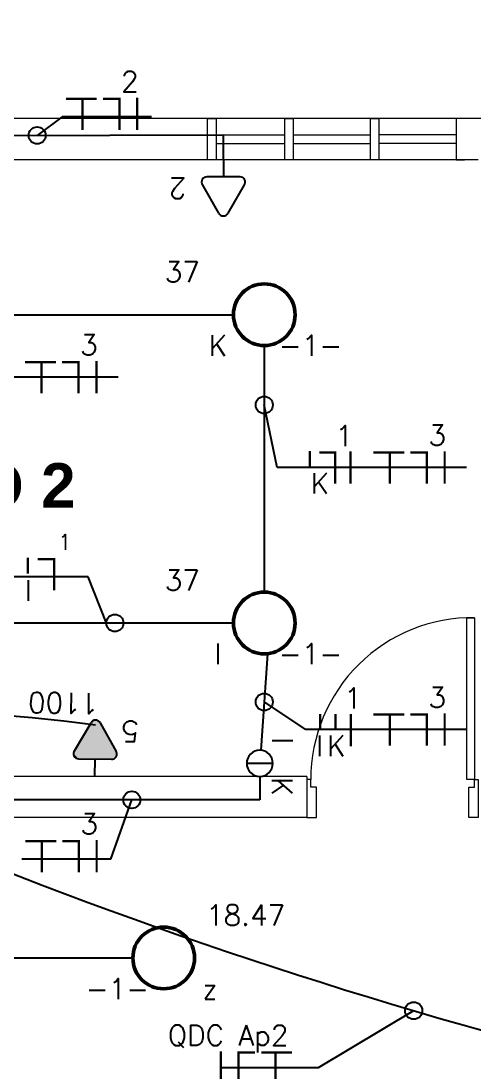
# Model space of a CAD drawing. Header units: millimetres. Extents: x 4360 to 8806, y 1896 to 3880.
# Drawn here: x 4424.83 to 4427.47, y 1944.07 to 1950.2 of the extents above; entities that cross this region are included whole.
import ezdxf
from ezdxf.enums import TextEntityAlignment as Align

# ---------------------------------------------------------------- set-up
doc = ezdxf.new("R2010")
doc.units = ezdxf.units.MM
doc.linetypes.add('Contínuo', pattern=[0])
for name, color, linetype, lineweight in [('C-Paredes-Acessorios', 20, 'Continuous', 5), ('C-Portas', 7, 'Continuous', 5), ('C-Texto', 4, 'Continuous', 9), ('ILUMINAÇÃO', 1, 'Contínuo', 50), ('TOMADAS', 1, 'Continuous', 25)]:
    doc.layers.add(name, color=color, linetype=linetype, lineweight=lineweight)
for name, color, linetype in [('CIRCUITOS', 255, 'Continuous'), ('Eletrodutos', 4, 'Continuous'), ('INTERRUPTORES', 1, 'Continuous')]:
    doc.layers.add(name, color=color, linetype=linetype)
doc.styles.add('BOLD', font='arialbd.ttf')
doc.styles.add('RomanS', font='romans.shx')

# ---------------------------------------------------------------- blocks, each defined once
blk = doc.blocks.new('d9-2')
at = {"layer": 'C-Portas'}
for p, q in [((-0.06, 0.2), (-0.06, 1.05)), ((-0.06, 1.05), (-0.02, 1.05)), ((-0.02, 1.05), (-0.02, 0.2)), ((-0.88, 0.2), (-0.9, 0.2)), ((-0.9, 0.2), (-0.9, 0)), ((-0.88, 0.16), (-0.88, 0.2)), ((-0.02, 0.2), (-0.06, 0.2)), ((-0.02, 0.16), (-0.02, 0.2)), ((-0.02, 0.2), (0, 0.2)), ((0, 0.2), (0, 0)), ((-0.85, 0.16), (-0.88, 0.16)), ((-0.85, 0), (-0.85, 0.16)), ((-0.05, 0), (-0.05, 0.16)), ((-0.05, 0.16), (-0.02, 0.16)), ((-0.9, 0), (-0.85, 0)), ((0, 0), (-0.05, 0))]:
    blk.add_line(p, q, dxfattribs=at)
blk.add_arc((-0.0299, 0.2), 0.8501, 89.3299, 180, dxfattribs=at)
blk = doc.blocks.new('TEBAI01')
for p, q in [((-1.617, 1.949), (-0.353, 4.139)), ((0.353, 4.139), (1.631, 1.925)), ((-1.297, 1.32), (1.28, 1.32)), ((0, 0), (0, 1.32))]:
    blk.add_line(p, q)
for centre, start, end in [((0, 3.967), 26.04787, 153.95213), ((-1.302, 1.713), 143.13324, 270.77697), ((1.3, 1.713), 267.18113, 32.56886)]:
    blk.add_arc(centre, 0.393, start, end)
at = {"style": 'RomanS', "flags": 8}
for tag, p in [('020', (-5.031, 2.198)), ('001', (3.561, 2.226))]:
    blk.add_attdef(tag, text='', height=1.6, dxfattribs=at).set_placement(p, align=Align.MIDDLE_CENTER)
blk = doc.blocks.new('TEALT03')
for p, q in [((-1.617, 1.949), (-0.353, 4.139)), ((0.353, 4.139), (1.631, 1.925)), ((-1.297, 1.32), (1.28, 1.32)), ((0, 0), (0, 1.32))]:
    blk.add_line(p, q)
for centre, start, end in [((0, 3.967), 26.04787, 153.95213), ((-1.302, 1.713), 143.13324, 270.77697), ((1.3, 1.713), 267.18113, 32.56886)]:
    blk.add_arc(centre, 0.393, start, end)
at = {"linetype": 'Continuous'}
for points in [[(-1.617, 1.949), (1.487, 1.367), (-0.353, 4.139)], [(-0.353, 4.139), (1.64, 1.516), (-0.208, 4.3)], [(1.64, 1.516), (-0.353, 4.139), (1.487, 1.367)], [(-0.208, 4.3), (1.693, 1.721), (0, 4.36)], [(1.693, 1.721), (-0.208, 4.3), (1.64, 1.516)], [(0, 4.36), (1.631, 1.925), (0.208, 4.3)], [(1.631, 1.925), (0, 4.36), (1.693, 1.721)], [(0.353, 4.139), (0.208, 4.3), (1.631, 1.925)], [(-1.694, 1.75), (1.28, 1.32), (-1.617, 1.949)], [(1.28, 1.32), (-1.694, 1.75), (-1.307, 1.32)], [(-1.655, 1.54), (-1.307, 1.32), (-1.694, 1.75)], [(1.487, 1.367), (-1.617, 1.949), (1.28, 1.32)], [(-1.307, 1.32), (-1.655, 1.54), (-1.512, 1.381)]]:
    blk.add_solid(points, dxfattribs=at)
at = {"style": 'RomanS', "flags": 8}
for tag, p in [('020', (-4.819, 2.032)), ('001', (3.506, 2.072))]:
    blk.add_attdef(tag, text='', height=1.6, dxfattribs=at).set_placement(p, align=Align.MIDDLE_CENTER)
blk = doc.blocks.new('A$C0BD3781F')
blk.add_circle((0.36, 0.36), 0.36)
at = {"style": 'RomanS', "flags": 8}
for tag, p in [('001', (0.188, 0.472)), ('009', (0.502, 0.474)), ('020', (0.356, 0.232))]:
    blk.add_attdef(tag, text='', height=0.16, dxfattribs=at).set_placement(p, align=Align.MIDDLE_CENTER)
blk = doc.blocks.new('FNT')
at = {"const_width": 0.24}
for points in [[(0.12, 1.68), (0.12, -1.68)], [(1.84, 1.56), (3.68, 1.56)], [(1.96, 1.44), (1.96, -1.68)], [(4.32, 1.56), (7.52, 1.56)], [(5.8, 1.44), (5.8, -1.68)]]:
    blk.add_lwpolyline(points, dxfattribs=at)
at = {"style": 'RomanS', "flags": 8}
blk.add_attdef('001', text='', height=1.6, dxfattribs=at).set_placement((0.89, 3.34), align=Align.MIDDLE_CENTER)
blk = doc.blocks.new('FNR')
at = {"const_width": 0.24}
for points in [[(0.12, 1.68), (0.12, -1.68)], [(1.72, 1.68), (1.72, -1.68)], [(1.76, 1.56), (3.36, 1.56)], [(4.35, 1.7), (4.35, 0.02)]]:
    blk.add_lwpolyline(points, dxfattribs=at)
at = {"style": 'RomanS', "flags": 8}
for tag, p in [('001', (0.79, 3.27)), ('009', (4.35, -1.65))]:
    blk.add_attdef(tag, text='', height=1.6, dxfattribs=at).set_placement(p, align=Align.MIDDLE_CENTER)
blk = doc.blocks.new('IR2S02')
blk.add_line((0, 0), (0, 2.034))
blk.add_circle((0, 1.017), 1.017)
at = {"style": 'RomanS', "flags": 8}
for tag, p in [('030', (-1.743, 2.296)), ('009', (1.811, 2.295))]:
    blk.add_attdef(tag, text='', height=1.6, dxfattribs=at).set_placement(p, align=Align.MIDDLE_CENTER)
blk = doc.blocks.new('FRR')
at = {"const_width": 0.24}
for points in [[(0.12, 1.68), (0.12, -1.68)], [(1.72, 1.68), (1.72, 0)], [(3.32, 1.68), (3.32, 0)]]:
    blk.add_lwpolyline(points, dxfattribs=at)
at = {"style": 'RomanS', "flags": 8}
for tag, p in [('001', (-0.1, 3.31)), ('009', (1.63, -1.63)), ('030', (3.37, -1.63))]:
    blk.add_attdef(tag, text='', height=1.6, dxfattribs=at).set_placement(p, align=Align.MIDDLE_CENTER)
blk = doc.blocks.new('FRRR')
at = {"const_width": 0.24}
blk.add_lwpolyline([(1.72, 1.68), (1.72, 0)], dxfattribs=at)
at = {"style": 'RomanS', "flags": 8}
blk.add_attdef('009', text='', height=1.6, dxfattribs=at).set_placement((1.72, -1.67), align=Align.MIDDLE_CENTER)

msp = doc.modelspace()

# ---------------------------------------------------------------- linework, layer by layer
at = {"const_width": 0.0135}
for points in [[(4425.03039, 1947.05954), (4424.92689, 1947.05942)], [(4425.02365, 1947.05279), (4425.02387, 1946.87729)]]:
    msp.add_lwpolyline(points, dxfattribs=at)
at = {"layer": 'C-Paredes-Acessorios'}
for p, q in [((4425.91879, 1949.63158), (4422.63351, 1949.63158)), ((4425.91879, 1949.63158), (4422.63351, 1949.63158)), ((4427.36879, 1949.63158), (4425.91879, 1949.63158)), ((4425.91879, 1949.39158), (4425.91879, 1949.63158)), ((4427.36879, 1949.63158), (4425.91879, 1949.63158)), ((4425.91879, 1949.39158), (4425.91879, 1949.63158)), ((4428.81351, 1949.63158), (4426.39379, 1949.63158)), ((4428.81351, 1949.63158), (4426.39379, 1949.63158)), ((4425.96879, 1949.53658), (4426.36879, 1949.53658)), ((4425.96879, 1949.53658), (4426.36879, 1949.53658)), ((4426.41879, 1949.53658), (4426.86879, 1949.53658)), ((4426.41879, 1949.53658), (4426.86879, 1949.53658)), ((4427.36879, 1949.53658), (4426.91879, 1949.53658)), ((4427.36879, 1949.53658), (4426.91879, 1949.53658)), ((4425.96879, 1949.48658), (4426.36879, 1949.48658)), ((4425.96879, 1949.48658), (4426.36879, 1949.48658)), ((4426.41879, 1949.48658), (4426.86879, 1949.48658)), ((4426.41879, 1949.48658), (4426.86879, 1949.48658)), ((4427.36879, 1949.48658), (4426.91879, 1949.48658)), ((4427.36879, 1949.48658), (4426.91879, 1949.48658)), ((4425.91879, 1949.39158), (4422.63351, 1949.39158)), ((4427.49851, 1949.39158), (4425.91879, 1949.39158)), ((4427.44851, 1949.39158), (4425.99851, 1949.39158)), ((4427.44851, 1949.39158), (4425.99851, 1949.39158)), ((4427.49851, 1949.39158), (4426.47351, 1949.39158)), ((4427.49851, 1949.39158), (4426.47351, 1949.39158)), ((4426.49851, 1945.79158), (4420.05851, 1945.79158)), ((4426.49851, 1945.79158), (4420.05851, 1945.79158)), ((4426.49851, 1945.79158), (4426.49851, 1945.55158)), ((4426.49851, 1945.79158), (4426.49851, 1945.55158)), ((4426.49851, 1945.55158), (4419.81851, 1945.55158)), ((4426.49851, 1945.55158), (4420.05851, 1945.55158))]:
    msp.add_line(p, q, dxfattribs=at)
at = {"layer": 'C-Paredes-Acessorios', "color": 3}
for points in [[(4425.91879, 1949.63158), (4425.96879, 1949.63158), (4425.96879, 1949.39158), (4425.91879, 1949.39158)], [(4425.91879, 1949.63158), (4425.96879, 1949.63158), (4425.96879, 1949.39158), (4425.91879, 1949.39158)], [(4427.41879, 1949.63158), (4427.36879, 1949.63158), (4427.36879, 1949.39158), (4427.41879, 1949.39158)], [(4427.41879, 1949.63158), (4427.41879, 1949.63158), (4427.36879, 1949.63158), (4427.36879, 1949.39158), (4427.41879, 1949.39158)], [(4427.41879, 1949.63158), (4427.36879, 1949.63158), (4427.36879, 1949.39158), (4427.41879, 1949.39158)], [(4427.41879, 1949.63158), (4427.41879, 1949.63158), (4427.36879, 1949.63158), (4427.36879, 1949.39158), (4427.41879, 1949.39158)]]:
    msp.add_lwpolyline(points, dxfattribs=at)
for points in [[(4426.36879, 1949.39158), (4426.36879, 1949.63158), (4426.41879, 1949.63158), (4426.41879, 1949.39158)], [(4426.36879, 1949.39158), (4426.36879, 1949.63158), (4426.41879, 1949.63158), (4426.41879, 1949.39158)], [(4426.86879, 1949.39158), (4426.86879, 1949.63158), (4426.91879, 1949.63158), (4426.91879, 1949.39158)], [(4426.86879, 1949.39158), (4426.86879, 1949.63158), (4426.91879, 1949.63158), (4426.91879, 1949.39158)]]:
    msp.add_lwpolyline(points, close=True, dxfattribs=at)
at = {"layer": 'CIRCUITOS'}
for p, q in [((4425.07047, 1949.64282), (4424.92396, 1949.53376)), ((4425.59088, 1949.64282), (4425.07047, 1949.64282)), ((4425.39702, 1948.12274), (4424.29095, 1948.12274)), ((4426.32394, 1947.59566), (4426.24935, 1947.96006)), ((4427.43002, 1947.59566), (4426.32394, 1947.59566)), ((4425.22204, 1946.95667), (4424.68382, 1946.95667)), ((4425.32784, 1946.68715), (4425.22204, 1946.95667)), ((4426.49132, 1946.06504), (4426.24837, 1946.22603)), ((4427.43002, 1946.06504), (4426.49132, 1946.06504)), ((4425.35401, 1945.30887), (4425.47627, 1945.65457)), ((4425.35401, 1945.30887), (4424.8336, 1945.30887)), ((4426.5656, 1944.09205), (4427.1215, 1944.42424)), ((4425.99507, 1944.09205), (4426.5656, 1944.09205))]:
    msp.add_line(p, q, dxfattribs=at)
for centre in [(4424.92396, 1949.53376), (4426.24935, 1947.96006), (4425.37784, 1946.68715), (4426.24935, 1946.22603), (4425.47627, 1945.65457), (4427.1215, 1944.42424)]:
    msp.add_circle(centre, 0.05, dxfattribs=at)
at = {"layer": 'Eletrodutos'}
for p, q in [((4424.52251, 1949.53271), (4426.01051, 1949.53658)), ((4426.01051, 1949.39057), (4426.01051, 1949.53658)), ((4423.94935, 1948.48715), (4426.06935, 1948.48715)), ((4426.24935, 1948.30715), (4426.24935, 1946.86715)), ((4426.06935, 1946.68715), (4423.94935, 1946.68715)), ((4426.2682, 1946.50814), (4426.22854, 1945.94393)), ((4426.2232, 1945.79158), (4426.2232, 1945.65457)), ((4426.2232, 1945.65457), (4421.53585, 1945.65457)), ((4422.17051, 1944.73158), (4425.48251, 1944.73158))]:
    msp.add_line(p, q, dxfattribs=at)
for centre, radius, start, end in [((4435.4423, 1972.609), 29.38736, 229.683752, 265.688374), ((4423.77685, 1934.67153), 11.51633, 82.576179, 97.423821)]:
    msp.add_arc(centre, radius, start, end, dxfattribs=at)

# ---------------------------------------------------------------- block references
at = {"layer": 'C-Portas', "linetype": 'Continuous', "xscale": 1.111111111094942, "yscale": 1.111111111094942, "zscale": 1.111111111094942}
msp.add_blockref('d9-2', (4427.49851, 1945.55158), dxfattribs=at)
msp.add_blockref('d9-2', (4427.49851, 1945.55158), dxfattribs=at)
at = {"layer": 'CIRCUITOS', "lineweight": 30}
ref = msp.add_blockref('FNT', (4425.51486, 1949.66033), dxfattribs=dict(at, xscale=-0.05624999999918144, yscale=0.05624999999918144, zscale=0.05624999999918144))
ref.add_attrib('001', '2', dxfattribs={"layer": '0', "height": 0.12, "style": 'RomanS', "flags": 8}).set_placement((4425.46493, 1949.84837), align=Align.MIDDLE_CENTER)
ref = msp.add_blockref('FNT', (4425.2761, 1948.12274), dxfattribs=dict(at, xscale=-0.05624999999918144, yscale=0.05624999999918144, zscale=0.05624999999918144))
ref.add_attrib('001', '3', dxfattribs={"layer": '0', "height": 0.12, "style": 'RomanS', "flags": 8}).set_placement((4425.22617, 1948.31078), align=Align.MIDDLE_CENTER)
at = {"layer": 'CIRCUITOS'}
ref = msp.add_blockref('FNR', (4426.75997, 1947.59566), dxfattribs=dict(at, xscale=-0.05624999999999998, yscale=0.05624999999999998, zscale=0.05624999999999998))
ref.add_attrib('001', '1', dxfattribs={"layer": '0', "height": 0.12, "style": 'RomanS'}).set_placement((4426.71569, 1947.77942), align=Align.MIDDLE_CENTER)
ref.add_attrib('009', 'K', dxfattribs={"layer": '0', "height": 0.12, "style": 'RomanS'}).set_placement((4426.57317, 1947.50261), align=Align.MIDDLE_CENTER)
at = {"layer": 'CIRCUITOS', "lineweight": 30}
ref = msp.add_blockref('FNT', (4427.3091, 1947.59566), dxfattribs=dict(at, xscale=-0.05624999999918144, yscale=0.05624999999918144, zscale=0.05624999999918144))
ref.add_attrib('001', '3', dxfattribs={"layer": '0', "height": 0.12, "style": 'RomanS', "flags": 8}).set_placement((4427.25916, 1947.78369), align=Align.MIDDLE_CENTER)
at = {"layer": 'CIRCUITOS'}
ref = msp.add_blockref('FRRR', (4424.9671, 1946.97499), dxfattribs=dict(at, xscale=-0.05625000000000001, yscale=0.05624999999999999, zscale=0.05624999999999999, rotation=0.07147952307355432))
ref.add_attrib('009', 'l', dxfattribs={"layer": '0', "height": 0.12, "rotation": 0.07148, "style": 'RomanS'}).set_placement((4424.87051, 1946.87715), align=Align.MIDDLE_CENTER)
ref = msp.add_blockref('FRR', (4426.762, 1946.06225), dxfattribs=dict(at, xscale=-0.05624999999999999, yscale=0.05624999999999999, zscale=0.05624999999999999))
ref.add_attrib('001', '1', dxfattribs={"layer": '0', "height": 0.12, "style": 'RomanS'}).set_placement((4426.76757, 1946.24843), align=Align.MIDDLE_CENTER)
ref.add_attrib('009', 'K', dxfattribs={"layer": '0', "height": 0.12, "style": 'RomanS'}).set_placement((4426.67013, 1945.97054), align=Align.MIDDLE_CENTER)
ref.add_attrib('030', 'l', dxfattribs={"layer": '0', "height": 0.12, "style": 'RomanS'}).set_placement((4426.5727, 1945.97054), align=Align.MIDDLE_CENTER)
at = {"layer": 'CIRCUITOS', "lineweight": 30}
ref = msp.add_blockref('FNT', (4427.3091, 1946.06504), dxfattribs=dict(at, xscale=-0.05624999999918144, yscale=0.05624999999918144, zscale=0.05624999999918144))
ref.add_attrib('001', '3', dxfattribs={"layer": '0', "height": 0.12, "style": 'RomanS', "flags": 8}).set_placement((4427.25916, 1946.25307), align=Align.MIDDLE_CENTER)
ref = msp.add_blockref('FNT', (4425.27799, 1945.32639), dxfattribs=dict(at, xscale=-0.05624999999918144, yscale=0.05624999999918144, zscale=0.05624999999918144))
ref.add_attrib('001', '3', dxfattribs={"layer": '0', "height": 0.12, "style": 'RomanS', "flags": 8}).set_placement((4425.22806, 1945.51442), align=Align.MIDDLE_CENTER)
ref = msp.add_blockref('FNT', (4425.98832, 1944.09205), dxfattribs=dict(at, xscale=0.05624999999918144, yscale=0.05624999999918144, zscale=0.05624999999918144))
ref.add_attrib('001', 'QDC Ap2', dxfattribs={"layer": '0', "height": 0.12, "style": 'RomanS', "flags": 8}).set_placement((4426.03825, 1944.28008), align=Align.MIDDLE_CENTER)
at = {"layer": 'ILUMINAÇÃO'}
ref = msp.add_blockref('A$C0BD3781F', (4426.42932, 1948.66715), dxfattribs=dict(at, xscale=0.5, yscale=0.5, zscale=0.5, rotation=180))
ref.add_attrib('020', '37', dxfattribs={"layer": '0', "height": 0.12, "style": 'RomanS', "flags": 8}).set_placement((4425.77114, 1948.73689), align=Align.MIDDLE_CENTER)
ref.add_attrib('009', 'K', dxfattribs={"layer": '0', "height": 0.12, "style": 'RomanS', "flags": 8}).set_placement((4425.97935, 1948.30715), align=Align.MIDDLE_CENTER)
ref.add_attrib('001', '-1-', dxfattribs={"layer": '0', "height": 0.12, "style": 'RomanS', "flags": 8}).set_placement((4426.51935, 1948.30715), align=Align.MIDDLE_CENTER)
ref = msp.add_blockref('A$C0BD3781F', (4426.42932, 1946.86715), dxfattribs=dict(at, xscale=0.5, yscale=0.5, zscale=0.5, rotation=180))
ref.add_attrib('020', '37', dxfattribs={"layer": '0', "height": 0.12, "style": 'RomanS', "flags": 8}).set_placement((4425.77114, 1946.93689), align=Align.MIDDLE_CENTER)
ref.add_attrib('009', 'l', dxfattribs={"layer": '0', "height": 0.12, "style": 'RomanS', "flags": 8}).set_placement((4425.97935, 1946.50715), align=Align.MIDDLE_CENTER)
ref.add_attrib('001', '-1-', dxfattribs={"layer": '0', "height": 0.12, "style": 'RomanS', "flags": 8}).set_placement((4426.51935, 1946.50715), align=Align.MIDDLE_CENTER)
ref = msp.add_blockref('A$C0BD3781F', (4425.48253, 1944.91158), dxfattribs=dict(at, xscale=-0.5, yscale=0.5, zscale=0.5, rotation=180))
ref.add_attrib('020', '18.47', dxfattribs={"layer": '0', "height": 0.12, "style": 'RomanS', "flags": 8}).set_placement((4426.14071, 1944.98132), align=Align.MIDDLE_CENTER)
ref.add_attrib('009', 'z', dxfattribs={"layer": '0', "height": 0.12, "style": 'RomanS', "flags": 8}).set_placement((4425.93251, 1944.55158), align=Align.MIDDLE_CENTER)
ref.add_attrib('001', '-1-', dxfattribs={"layer": '0', "height": 0.12, "style": 'RomanS', "flags": 8}).set_placement((4425.39251, 1944.55158), align=Align.MIDDLE_CENTER)
at = {"layer": 'INTERRUPTORES'}
ref = msp.add_blockref('IR2S02', (4426.29946, 1945.86785), dxfattribs=dict(at, xscale=-0.07500000000000001, yscale=0.07500000000000001, zscale=0.07500000000000001, rotation=90))
ref.add_attrib('009', 'K', dxfattribs={"layer": '0', "height": 0.12, "rotation": 270, "style": 'RomanS'}).set_placement((4426.35327, 1945.73201), align=Align.MIDDLE_CENTER)
ref.add_attrib('030', 'l', dxfattribs={"layer": '0', "height": 0.12, "rotation": 270, "style": 'RomanS'}).set_placement((4426.35531, 1945.9986), align=Align.MIDDLE_CENTER)
at = {"layer": 'TOMADAS', "xscale": 0.07500000006984917, "yscale": 0.07500000006984917, "zscale": 0.07500000006984917, "rotation": 179.9999999991155}
msp.add_blockref('TEBAI01', (4426.01051, 1949.39057), dxfattribs=at).add_auto_attribs({'001': '2'})
at = {"layer": 'TOMADAS'}
ref = msp.add_blockref('TEALT03', (4425.26051, 1945.79387), dxfattribs=dict(at, xscale=0.07500000000000001, yscale=0.07500000000000001, zscale=0.07500000000000001, rotation=359.1641537265088))
ref.add_attrib('001', '5', dxfattribs={"layer": '0', "height": 0.12, "rotation": 179.164154, "style": 'RomanS'}).set_placement((4425.46633, 1946.05532), align=Align.MIDDLE_CENTER)
ref.add_attrib('020', '1100', dxfattribs={"layer": '0', "height": 0.12, "rotation": 179.164154, "style": 'RomanS'}).set_placement((4425.07629, 1946.21991), align=Align.MIDDLE_CENTER)

# ---------------------------------------------------------------- texts
at = {"style": 'RomanS', "flags": 8}
msp.add_attdef('1', text='', height=0.09, rotation=0.07148, dxfattribs=at).set_placement((4425.08554, 1947.15989), align=Align.MIDDLE_CENTER)
at = {"layer": 'C-Texto', "style": 'BOLD'}
msp.add_text('ESCRITÓRIO 2', height=0.26, dxfattribs=at).set_placement((4422.58574, 1947.36034))

doc.saveas('drawing.dxf')
